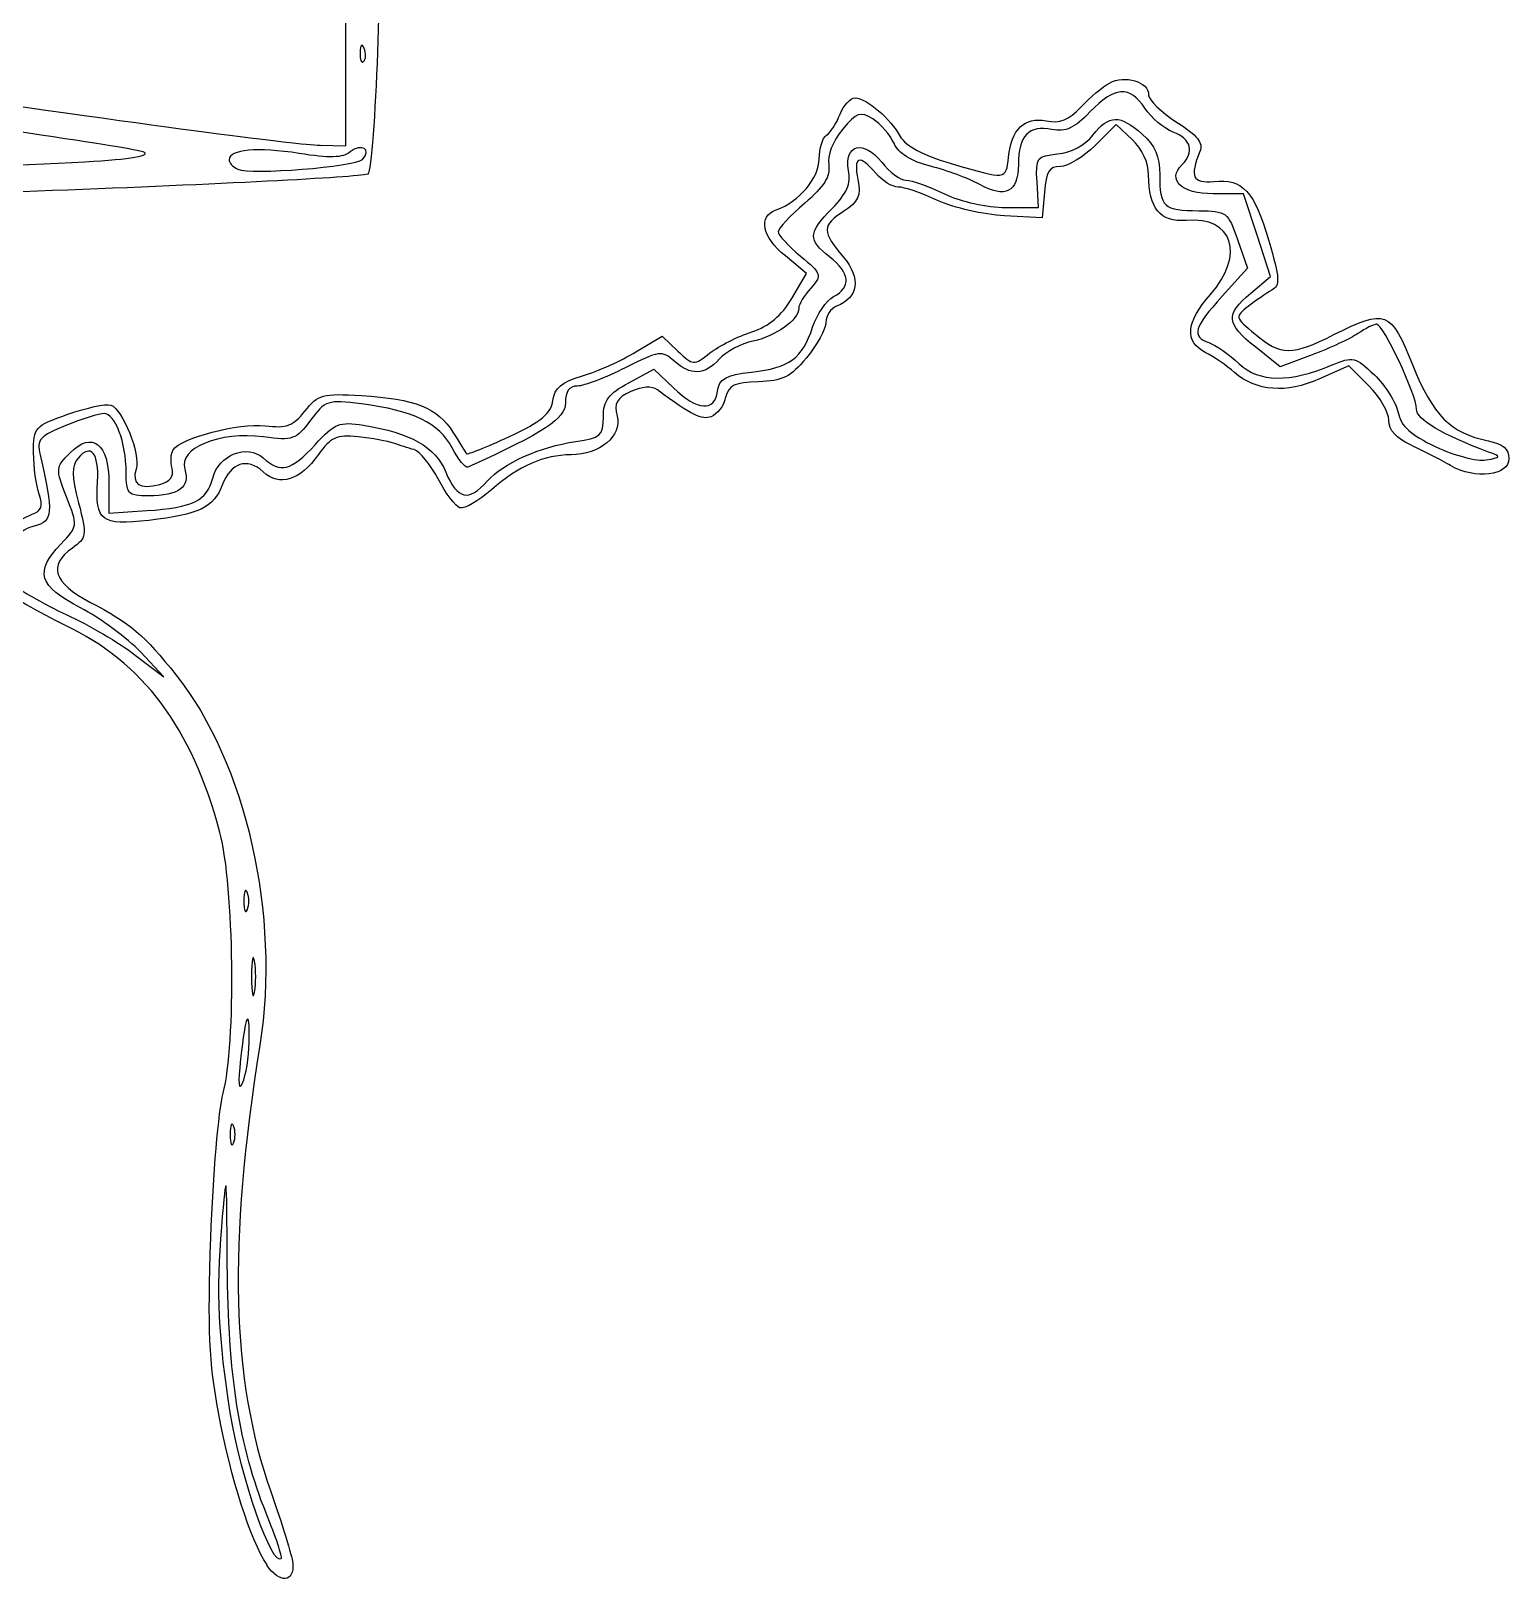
# Model space of a CAD drawing. Extents: x 10 to 184, y 190 to 292.
# Drawn here: x 170.92 to 182.67, y 190.34 to 202.69 of the extents above; entities that cross this region are included whole.
import ezdxf

# ---------------------------------------------------------------- set-up
doc = ezdxf.new("R2010")
doc.units = 0
doc.layers.add('Layer_1', color=7, linetype='CONTINUOUS')

msp = doc.modelspace()

# ---------------------------------------------------------------- linework, layer by layer
at = {"layer": 'Layer_1', "color": 7}
for points in [[(173.21593, 201.779981), (173.42066, 201.773981), (173.42057, 202.644111)], [(173.56675, 202.548751), (173.56705, 202.548811)], [(179.67729, 201.822221), (179.54789, 201.943801), (179.38124, 201.777151)], [(171.34557, 201.647341), (171.34557, 201.647201)], [(178.97746, 201.405771), (178.96056, 201.201051), (178.6603, 201.217751)], [(178.66996, 201.283601), (178.93104, 201.283601), (178.91904, 201.488321)], [(180.61926, 200.603331), (180.77557, 200.734851), (180.66903, 201.063841), (180.56249, 201.392831), (180.31993, 201.392831)], [(180.51428, 201.028861), (180.59298, 200.801331), (180.39149, 200.578311)], [(176.96906, 200.560281), (177.0866, 200.759491), (176.91757, 200.898441)], [(175.72861, 200.135381), (175.93603, 200.259741), (176.06095, 200.142391)], [(181.10875, 200.112471), (180.85375, 200.016471), (180.65836, 200.172371)], [(181.55846, 199.867181), (181.39943, 200.026211), (181.16491, 199.921221)], [(175.67143, 199.890451), (175.87191, 199.998681), (176.02762, 199.849511)], [(171.53695, 199.093181), (171.53695, 198.854191), (171.83721, 198.873691)], [(171.74639, 197.725961), (171.97372, 197.551361), (171.78772, 197.750181)], [(172.79291, 190.4904), (172.79458, 190.491)]]:
    msp.add_lwpolyline(points, dxfattribs=at)
for points in [[(173.55307, 201.666601)], [(172.63765, 195.83799)], [(172.69461, 195.29198)], [(172.65231, 194.64596)], [(172.52843, 193.98183)], [(172.78757, 190.90207)]]:
    msp.add_lwpolyline(points, close=True, dxfattribs=at)
for points in [[(173.42057, 202.644111), (173.42057, 203.425421), (173.41057, 203.516781), (173.32507, 203.541981)], [(173.67462, 203.585731), (173.71972, 203.406041), (173.65142, 201.601421), (173.59752, 201.550381)], [(171.80961, 201.725801), (171.66832, 201.782901), (166.97845, 202.436011), (160.64583, 203.280491)], [(173.53405, 202.515811), (173.53205, 202.458211), (173.54455, 202.426011), (173.56275, 202.444111)], [(173.56705, 202.548811), (173.54965, 202.592411), (173.53665, 202.579411), (173.53405, 202.515811)], [(173.56275, 202.444111), (173.58085, 202.462211), (173.58285, 202.509311), (173.56675, 202.548751)], [(179.26756, 202.082421), (179.33896, 202.158721), (179.44125, 202.244841), (179.49493, 202.273771)], [(179.7771, 202.072801), (179.65698, 202.256121), (179.53548, 202.248121), (179.34034, 202.044001)], [(179.49493, 202.273771), (179.61763, 202.339871), (179.80678, 202.283771), (179.80678, 202.180871)], [(169.95401, 202.210571), (172.10096, 201.905811), (173.01094, 201.785681), (173.21593, 201.779981)], [(177.35211, 202.025371), (177.37951, 202.097471), (177.43331, 202.155731), (177.47158, 202.154741)], [(177.47158, 202.154741), (177.56398, 202.152741), (177.75597, 201.988681), (177.83115, 201.848211)], [(179.80678, 202.180871), (179.80678, 202.138271), (179.90706, 202.040031), (180.02964, 201.962661)], [(177.24428, 201.858371), (177.27618, 201.878071), (177.32468, 201.953271), (177.35211, 202.025371)], [(177.61272, 201.987771), (177.51272, 202.050171), (177.48524, 202.040571), (177.37065, 201.902971)], [(178.6919, 201.682951), (178.7159, 201.907871), (178.8188, 202.007481), (178.99154, 201.972931)], [(178.99154, 201.972931), (179.10136, 201.950931), (179.17013, 201.977931), (179.26756, 202.082421)], [(179.34034, 202.044001), (179.21745, 201.915471), (179.14679, 201.882901), (179.03783, 201.904571)], [(179.36396, 201.860181), (179.49276, 202.023931), (179.57641, 202.025411), (179.75594, 201.867181)], [(180.00175, 201.883081), (179.92825, 201.910981), (179.82716, 201.996401), (179.7771, 202.072801)], [(177.37065, 201.902971), (177.29315, 201.809871), (177.24953, 201.697751), (177.26175, 201.622951)], [(177.78157, 201.794311), (177.75077, 201.862011), (177.67476, 201.949031), (177.61272, 201.987771)], [(179.03783, 201.904571), (178.85468, 201.940971), (178.77055, 201.853271), (178.77055, 201.625851)], [(180.07355, 201.625791), (180.17364, 201.725881), (180.14495, 201.828631), (180.00175, 201.883081)], [(180.02964, 201.962661), (180.19563, 201.857871), (180.24284, 201.798491), (180.21465, 201.729951)], [(173.04892, 201.713801), (172.7212, 201.766601), (172.49253, 201.745801), (172.49253, 201.663301)], [(173.55307, 201.666601), (173.63187, 201.745401), (173.54287, 201.798551), (173.45477, 201.725401)], [(177.18628, 201.671511), (177.18628, 201.754611), (177.21238, 201.838671), (177.24428, 201.858371)], [(177.42013, 201.578251), (177.38053, 201.785671), (177.54082, 201.826061), (177.68354, 201.644651)], [(178.07206, 201.612371), (177.91732, 201.651271), (177.81857, 201.713121), (177.78157, 201.794311)], [(177.83115, 201.848211), (177.86995, 201.775711), (178.01393, 201.699321), (178.23496, 201.634051)], [(179.08313, 201.710051), (179.19043, 201.720451), (179.30015, 201.779051), (179.36396, 201.860181)], [(179.38124, 201.777151), (179.28954, 201.685451), (179.16504, 201.610501), (179.10449, 201.610501)], [(179.80671, 201.542801), (179.80671, 201.638301), (179.75561, 201.748681), (179.67729, 201.822221)], [(179.75594, 201.867181), (179.85779, 201.777381), (179.89516, 201.690421), (179.89516, 201.543171)], [(167.93398, 201.613641), (168.26073, 201.561941), (170.25963, 201.581641), (171.34557, 201.647341)], [(171.34557, 201.647201), (171.71823, 201.669701), (171.88035, 201.697201), (171.80961, 201.725801)], [(172.49253, 201.663301), (172.49253, 201.639301), (172.52323, 201.605701), (172.56073, 201.588601)], [(172.56073, 201.588601), (172.66286, 201.542101), (173.49394, 201.607501), (173.55307, 201.666601)], [(173.45477, 201.725401), (173.39797, 201.678201), (173.28909, 201.675101), (173.04892, 201.713801)], [(176.84507, 201.265621), (177.02729, 201.329921), (177.18628, 201.519061), (177.18628, 201.671511)], [(177.26175, 201.622951), (177.27665, 201.531651), (177.22555, 201.449731), (177.07097, 201.317451)], [(177.63766, 201.555911), (177.50656, 201.709031), (177.45663, 201.691851), (177.49372, 201.506411)], [(177.68354, 201.644651), (177.74524, 201.566151), (177.83203, 201.501971), (177.87634, 201.501971)], [(178.23496, 201.634051), (178.67879, 201.503001), (178.67264, 201.502341), (178.6919, 201.682951)], [(178.77055, 201.625851), (178.77055, 201.404531), (178.66779, 201.352511), (178.45947, 201.468371)], [(178.91904, 201.488321), (178.90764, 201.682001), (178.91604, 201.693961), (179.08313, 201.710051)], [(180.31993, 201.392831), (180.06579, 201.392831), (179.95003, 201.502271), (180.07355, 201.625791)], [(180.21465, 201.729951), (180.13165, 201.528191), (180.15645, 201.474671), (180.32541, 201.490861)], [(173.59752, 201.550381), (173.57472, 201.528781), (172.49975, 201.471481), (171.20863, 201.423121)], [(177.28988, 201.276781), (177.406, 201.395581), (177.44001, 201.474271), (177.42013, 201.578251)], [(177.49372, 201.506411), (177.51962, 201.376771), (177.49972, 201.330621), (177.38317, 201.254471)], [(177.81417, 201.446731), (177.76847, 201.446731), (177.68908, 201.495831), (177.63766, 201.555911)], [(177.87634, 201.501971), (177.92064, 201.501971), (178.0586, 201.452871), (178.18289, 201.392781)], [(178.45947, 201.468371), (178.37537, 201.515171), (178.20101, 201.579961), (178.07206, 201.612371)], [(179.10449, 201.610501), (179.01669, 201.610501), (178.99097, 201.569101), (178.97746, 201.405771)], [(180.10484, 201.181671), (179.89945, 201.163971), (179.80671, 201.276371), (179.80671, 201.542801)], [(179.89516, 201.543171), (179.89516, 201.288401), (179.92526, 201.260811), (180.20616, 201.258371)], [(180.32541, 201.490861), (180.55676, 201.513061), (180.64775, 201.414861), (180.76353, 201.018081)], [(171.20863, 201.423121), (169.9175, 201.374721), (168.75899, 201.320941), (168.63416, 201.303621)], [(178.12861, 201.340581), (178.00133, 201.398981), (177.85983, 201.446731), (177.81417, 201.446731)], [(178.18289, 201.392781), (178.31217, 201.330281), (178.52061, 201.283601), (178.66996, 201.283601)], [(176.91757, 200.898441), (176.73033, 201.052381), (176.69844, 201.213871), (176.84507, 201.265621)], [(177.07097, 201.317451), (176.95482, 201.218051), (176.8598, 201.116281), (176.8598, 201.091321)], [(177.26918, 200.891661), (177.09486, 201.028781), (177.09762, 201.080141), (177.28988, 201.276781)], [(177.38317, 201.254471), (177.20674, 201.138861), (177.20601, 201.094511), (177.37717, 200.891101)], [(178.6603, 201.217751), (178.49515, 201.226751), (178.25589, 201.282151), (178.12861, 201.340581)], [(180.20616, 201.258371), (180.42585, 201.256371), (180.43898, 201.246671), (180.51428, 201.028861)], [(180.29804, 200.592191), (180.57674, 200.909611), (180.47706, 201.213741), (180.10484, 201.181671)], [(176.8598, 201.091321), (176.8598, 201.066321), (176.9396, 200.979241), (177.03723, 200.897711)], [(180.76353, 201.018081), (180.85053, 200.720001), (180.85373, 200.664841), (180.78613, 200.626021)], [(177.03723, 200.897711), (177.20792, 200.755111), (177.21102, 200.745471), (177.11913, 200.643771)], [(177.30088, 200.576201), (177.44359, 200.652601), (177.43248, 200.763231), (177.26918, 200.891661)], [(177.37717, 200.891101), (177.5211, 200.720051), (177.50045, 200.567111), (177.32427, 200.499511)], [(177.11913, 200.643771), (177.06663, 200.585671), (177.02363, 200.513091), (177.02363, 200.482581)], [(176.6504, 200.295501), (176.78659, 200.339901), (176.88948, 200.425411), (176.96906, 200.560281)], [(177.1343, 200.332981), (177.1683, 200.435901), (177.24323, 200.545351), (177.30088, 200.576201)], [(180.25714, 200.131591), (180.08949, 200.217991), (180.103, 200.370001), (180.29804, 200.592191)], [(180.39149, 200.578311), (180.16633, 200.329081), (180.14604, 200.258441), (180.28553, 200.209401)], [(180.65836, 200.172371), (180.42212, 200.360861), (180.41567, 200.432001), (180.61926, 200.603331)], [(180.78613, 200.626021), (180.74293, 200.601121), (180.6584, 200.543221), (180.59834, 200.497151)], [(177.02363, 200.482581), (177.02363, 200.390381), (176.84311, 200.260791), (176.66079, 200.222081)], [(177.32427, 200.499511), (177.27837, 200.481911), (177.24017, 200.423711), (177.23937, 200.370261)], [(180.59834, 200.497151), (180.49093, 200.414851), (180.49181, 200.411251), (180.65294, 200.277001)], [(181.28075, 200.273001), (181.69214, 200.481471), (181.73201, 200.465911), (181.90825, 200.028131)], [(176.31757, 200.127491), (176.38997, 200.183791), (176.53978, 200.259431), (176.6504, 200.295501)], [(176.64884, 199.975161), (176.95164, 200.009961), (177.05216, 200.084081), (177.1343, 200.332981)], [(177.23937, 200.370261), (177.23855, 200.316761), (177.16917, 200.190131), (177.08514, 200.088831)], [(180.65294, 200.277001), (180.85975, 200.104711), (180.94736, 200.104171), (181.28075, 200.273001)], [(181.47144, 200.282021), (181.41224, 200.241521), (181.24901, 200.165251), (181.10875, 200.112471)], [(181.61997, 200.355621), (181.59747, 200.355621), (181.53067, 200.322521), (181.47144, 200.282021)], [(181.93698, 199.680881), (181.93698, 199.796611), (181.67434, 200.355621), (181.61997, 200.355621)], [(176.03128, 200.064121), (175.93738, 200.149021), (175.91302, 200.145621), (175.64404, 200.009521)], [(176.06095, 200.142391), (176.18381, 200.026971), (176.18804, 200.026731), (176.31757, 200.127491)], [(176.66079, 200.222081), (176.56629, 200.201981), (176.44582, 200.137881), (176.39301, 200.079521)], [(180.28553, 200.209401), (180.33803, 200.190901), (180.44671, 200.115201), (180.52695, 200.041191)], [(175.30282, 199.945291), (175.42293, 199.981391), (175.61453, 200.066981), (175.72861, 200.135381)], [(176.39301, 200.079521), (176.27539, 199.949551), (176.16312, 199.944761), (176.03128, 200.064121)], [(177.08514, 200.088831), (176.95832, 199.935931), (176.89331, 199.903631), (176.70229, 199.898631)], [(180.48916, 199.973221), (180.42906, 200.025521), (180.3247, 200.096751), (180.25714, 200.131591)], [(180.52695, 200.041191), (180.68759, 199.892951), (180.92606, 199.890041), (181.26689, 200.032191)], [(181.26689, 200.032191), (181.4328, 200.101391), (181.45222, 200.096791), (181.60218, 199.953091)], [(181.90825, 200.028131), (182.0688, 199.629311), (182.2081, 199.490091), (182.50795, 199.428771)], [(175.06828, 199.748761), (175.08058, 199.848561), (175.13628, 199.895151), (175.30282, 199.945291)], [(175.64404, 200.009521), (175.48616, 199.929621), (175.31434, 199.864281), (175.26222, 199.864281)], [(176.37827, 199.823211), (176.39277, 199.925221), (176.43857, 199.950971), (176.64884, 199.975161)], [(176.70229, 199.898631), (176.51358, 199.893631), (176.4668, 199.871031), (176.44215, 199.772841)], [(181.16491, 199.921221), (180.90225, 199.803621), (180.66285, 199.822021), (180.48916, 199.973221)], [(181.60218, 199.953091), (181.68968, 199.869191), (181.77464, 199.735081), (181.79088, 199.655011)], [(173.09676, 199.666441), (173.19992, 199.797601), (173.23584, 199.807371), (173.54615, 199.788731)], [(173.54615, 199.788731), (173.97119, 199.763231), (174.15264, 199.690531), (174.27347, 199.497561)], [(175.26222, 199.864281), (175.19812, 199.864281), (175.16742, 199.821081), (175.16742, 199.730591)], [(175.46929, 199.618551), (175.47029, 199.750251), (175.51009, 199.803361), (175.67143, 199.890451)], [(175.68798, 199.820311), (175.57475, 199.768711), (175.55271, 199.729211), (175.57893, 199.624701)], [(175.8999, 199.833311), (175.8549, 199.866511), (175.7792, 199.861811), (175.68798, 199.820311)], [(176.32744, 199.620601), (176.25274, 199.591901), (176.17382, 199.631201), (175.8999, 199.833311)], [(176.02762, 199.849511), (176.21741, 199.667671), (176.35473, 199.657361), (176.37827, 199.823211)], [(176.44215, 199.772841), (176.42565, 199.706941), (176.37395, 199.638471), (176.32744, 199.620601)], [(181.7175, 199.591971), (181.7175, 199.655871), (181.6459, 199.779711), (181.55846, 199.867181)], [(171.49798, 199.645911), (171.45998, 199.645911), (171.32291, 199.602911), (171.19331, 199.550411)], [(171.20856, 199.639961), (171.35869, 199.693061), (171.51284, 199.725961), (171.55112, 199.713161)], [(171.67348, 199.178311), (171.67348, 199.416521), (171.58738, 199.645911), (171.49798, 199.645911)], [(171.55112, 199.713161), (171.64732, 199.680961), (171.79022, 199.321101), (171.75315, 199.204311)], [(172.7789, 199.548581), (172.95155, 199.527881), (173.00265, 199.546581), (173.09676, 199.666441)], [(173.54604, 199.722271), (173.27525, 199.756471), (173.25653, 199.750471), (173.13962, 199.592361)], [(174.26621, 199.373761), (174.16511, 199.569271), (173.95596, 199.670491), (173.54604, 199.722271)], [(175.16742, 199.730591), (175.16742, 199.604741), (175.00352, 199.496581), (174.39268, 199.219331)], [(174.72225, 199.463551), (174.97562, 199.582161), (175.05586, 199.648291), (175.06828, 199.748761)], [(181.79088, 199.655011), (181.81298, 199.546141), (181.88858, 199.477291), (182.0909, 199.381991)], [(182.5102, 199.339741), (182.1459, 199.475211), (181.93698, 199.599551), (181.93698, 199.680881)], [(170.93706, 199.335031), (170.93606, 199.536291), (170.94506, 199.546801), (171.20856, 199.639961)], [(171.19331, 199.550411), (170.98551, 199.466211), (170.96138, 199.438741), (170.9891, 199.318391)], [(172.04759, 199.357541), (172.11079, 199.453241), (172.57102, 199.573521), (172.7789, 199.548581)], [(173.13962, 199.592361), (173.02563, 199.438171), (172.99954, 199.428921), (172.76616, 199.459881)], [(173.1763, 199.398011), (173.33327, 199.569381), (173.36924, 199.583811), (173.56233, 199.552841)], [(173.56233, 199.552841), (173.93857, 199.492541), (174.13175, 199.382231), (174.21648, 199.179441)], [(175.57893, 199.624701), (175.61863, 199.466671), (175.44067, 199.317651), (175.21231, 199.317651)], [(175.24927, 199.423131), (175.44791, 199.452031), (175.46779, 199.469631), (175.46929, 199.618551)], [(181.89492, 199.393431), (181.77615, 199.448531), (181.7175, 199.514201), (181.7175, 199.591971)], [(171.22808, 199.333881), (171.40418, 199.509981), (171.53695, 199.406481), (171.53695, 199.093181)], [(171.44592, 199.105831), (171.45922, 199.331811), (171.39172, 199.412621), (171.29097, 199.291241)], [(172.76616, 199.459881), (172.41786, 199.506081), (172.08632, 199.370481), (172.13933, 199.203451)], [(172.36212, 199.132711), (172.40832, 199.316641), (172.63651, 199.407471), (172.76358, 199.292481)], [(173.5183, 199.460001), (173.34627, 199.477601), (173.30042, 199.457001), (173.20297, 199.320441)], [(173.80149, 199.410201), (173.75649, 199.426301), (173.62901, 199.448701), (173.5183, 199.460001)], [(173.96369, 199.358901), (173.91949, 199.371001), (173.84653, 199.394101), (173.80149, 199.410201)], [(174.27347, 199.497561), (174.32597, 199.413661), (174.37426, 199.336931), (174.3807, 199.327071)], [(174.3807, 199.327071), (174.3867, 199.317071), (174.54084, 199.378671), (174.72225, 199.463551)], [(174.54475, 199.107341), (174.6738, 199.252181), (174.96202, 199.381371), (175.24927, 199.423131)], [(182.50795, 199.428771), (182.62385, 199.405071), (182.67287, 199.363271), (182.67287, 199.288091)], [(170.98176, 199.003491), (170.95796, 199.071191), (170.93786, 199.220391), (170.93706, 199.335031)], [(170.9891, 199.318391), (171.09711, 198.849411), (171.09217, 198.789121), (170.9427, 198.751591)], [(171.19988, 198.982621), (171.11108, 199.208781), (171.11178, 199.217551), (171.22808, 199.333881)], [(171.29097, 199.291241), (171.23897, 199.228641), (171.23997, 199.152221), (171.29497, 198.935901)], [(172.03859, 199.209991), (172.02489, 199.262591), (172.02859, 199.328981), (172.04759, 199.357541)], [(172.76234, 199.182841), (172.63547, 199.297661), (172.50639, 199.255341), (172.43846, 199.076671)], [(173.20297, 199.320441), (173.05468, 199.112181), (172.89539, 199.062441), (172.76234, 199.182841)], [(172.76358, 199.292481), (172.90125, 199.167891), (172.98517, 199.189351), (173.1763, 199.398011)], [(174.15477, 199.126411), (174.09387, 199.242181), (174.00787, 199.346801), (173.96369, 199.358901)], [(174.39268, 199.219331), (174.37188, 199.210331), (174.31498, 199.279431), (174.26621, 199.373761)], [(175.21231, 199.317651), (174.99816, 199.317651), (174.79322, 199.227751), (174.57931, 199.039921)], [(182.20883, 199.231891), (182.13373, 199.275391), (181.99251, 199.348121), (181.89492, 199.393431)], [(182.0909, 199.381991), (182.23969, 199.311891), (182.41946, 199.264581), (182.4904, 199.276841)], [(182.67287, 199.288091), (182.67287, 199.151241), (182.40404, 199.118701), (182.20883, 199.231891)], [(182.4904, 199.276841), (182.61177, 199.297841), (182.61294, 199.301541), (182.5102, 199.339741)], [(171.8509, 198.991631), (171.685, 198.990851), (171.67348, 199.003031), (171.67348, 199.178311)], [(171.75315, 199.204311), (171.71505, 199.084101), (171.78165, 199.040641), (171.94049, 199.082181)], [(172.13933, 199.203451), (172.18493, 199.059731), (172.09373, 198.992771), (171.8509, 198.991631)], [(171.94049, 199.082181), (172.02409, 199.104081), (172.05553, 199.144981), (172.03859, 199.209991)], [(174.21648, 199.179441), (174.30728, 198.962031), (174.39758, 198.942211), (174.54475, 199.107341)], [(171.8542, 198.796691), (171.47342, 198.753591), (171.4272, 198.788691), (171.44592, 199.105831)], [(171.83721, 198.873691), (172.20506, 198.897591), (172.31697, 198.952791), (172.36212, 199.132711)], [(172.43846, 199.076671), (172.37076, 198.898581), (172.25208, 198.841711), (171.8542, 198.796691)], [(174.32864, 198.895581), (174.29394, 198.906781), (174.21568, 199.010641), (174.15477, 199.126411)], [(174.57931, 199.039921), (174.47615, 198.949321), (174.36335, 198.884391), (174.32864, 198.895581)], [(170.92576, 198.845061), (171.00176, 198.872161), (171.01496, 198.909261), (170.98176, 199.003491)], [(171.15468, 198.608371), (171.28978, 198.749391), (171.29019, 198.752781), (171.19988, 198.982621)], [(171.29497, 198.935901), (171.36217, 198.673751), (171.35977, 198.656261), (171.24577, 198.576441)], [(170.73546, 198.731801), (170.78546, 198.774701), (170.87114, 198.825601), (170.92576, 198.845061)], [(170.9427, 198.751591), (170.8642, 198.731891), (170.80003, 198.679391), (170.80003, 198.634941)], [(171.31016, 198.101331), (170.97697, 198.275421), (170.94272, 198.387131), (171.15468, 198.608371)], [(171.24577, 198.576441), (171.04983, 198.439201), (171.09567, 198.298031), (171.3853, 198.146741)], [(170.69001, 198.343811), (170.79553, 198.259611), (171.02523, 198.125421), (171.20046, 198.045631)], [(171.18708, 197.963701), (170.98924, 198.057901), (170.74138, 198.201641), (170.63629, 198.283111)], [(171.20046, 198.045631), (171.37568, 197.965831), (171.62135, 197.821991), (171.74639, 197.725961)], [(171.78772, 197.750181), (171.68542, 197.859531), (171.47052, 198.017551), (171.31016, 198.101331)], [(171.3853, 198.146741), (171.70493, 197.979771), (171.81669, 197.885131), (172.07152, 197.565621)], [(172.41919, 196.3156), (172.19498, 197.151841), (171.80967, 197.667241), (171.18708, 197.963701)], [(172.07152, 197.565621), (172.62697, 196.86918), (172.90192, 195.65309), (172.73692, 194.62263)], [(172.44519, 194.24107), (172.54866, 194.62684), (172.53279, 195.89191), (172.41919, 196.3156)], [(172.63765, 195.83791), (172.62255, 195.87541), (172.61015, 195.84491), (172.61015, 195.76971)], [(172.63765, 195.70151), (172.65275, 195.73901), (172.65275, 195.80051), (172.63765, 195.83799)], [(172.61015, 195.76971), (172.61015, 195.69461), (172.62255, 195.66394), (172.63765, 195.70151)], [(172.69461, 195.29198), (172.68161, 195.35958), (172.67101, 195.30428), (172.67101, 195.16915)], [(172.69461, 195.04631), (172.70761, 195.11391), (172.70761, 195.22442), (172.69461, 195.29198)], [(172.67101, 195.16915), (172.67101, 195.03403), (172.68161, 194.97875), (172.69461, 195.04631)], [(172.65221, 194.64596), (172.65721, 194.94125), (172.62281, 194.87468), (172.58351, 194.51403)], [(172.73692, 194.62263), (172.48278, 193.03546), (172.50905, 191.96744), (172.82422, 191.0741)], [(172.59961, 194.32296), (172.62641, 194.38296), (172.65011, 194.52836), (172.65231, 194.64596)], [(172.58351, 194.51403), (172.56211, 194.31794), (172.56771, 194.25165), (172.59961, 194.32296)], [(172.34729, 193.09462), (172.36489, 193.59005), (172.40899, 194.10595), (172.44519, 194.24107)], [(172.52843, 193.98175), (172.51323, 194.01925), (172.50093, 193.98875), (172.50093, 193.91355)], [(172.52843, 193.84535), (172.54353, 193.88285), (172.54353, 193.94435), (172.52843, 193.98183)], [(172.50093, 193.91355), (172.50093, 193.83845), (172.51333, 193.80778), (172.52843, 193.84535)], [(172.4783, 192.87624), (172.4733, 193.65138), (172.4723, 193.65762), (172.4312, 193.1765)], [(172.4312, 193.1765), (172.3883, 192.67257), (172.4065, 192.27787), (172.4992, 191.7025)], [(172.40819, 191.7025), (172.33369, 192.09634), (172.32159, 192.37257), (172.34729, 193.09462)], [(172.78758, 190.90207), (172.57302, 191.43328), (172.48402, 192.00131), (172.4783, 192.87624)], [(172.79458, 190.491), (172.65879, 190.69824), (172.50976, 191.16553), (172.40819, 191.7025)], [(172.4992, 191.7025), (172.5838, 191.17737), (172.83332, 190.46946), (172.90758, 190.54373)], [(172.82422, 191.0741), (172.91422, 190.81888), (172.99277, 190.56341), (172.99869, 190.5064)], [(172.90758, 190.54373), (172.91758, 190.55373), (172.86328, 190.71467), (172.78757, 190.90207)], [(172.99869, 190.5064), (173.01489, 190.34983), (172.89132, 190.34023), (172.79291, 190.4904)]]:
    msp.add_open_spline(points, degree=3, dxfattribs=at)

doc.saveas('drawing.dxf')
